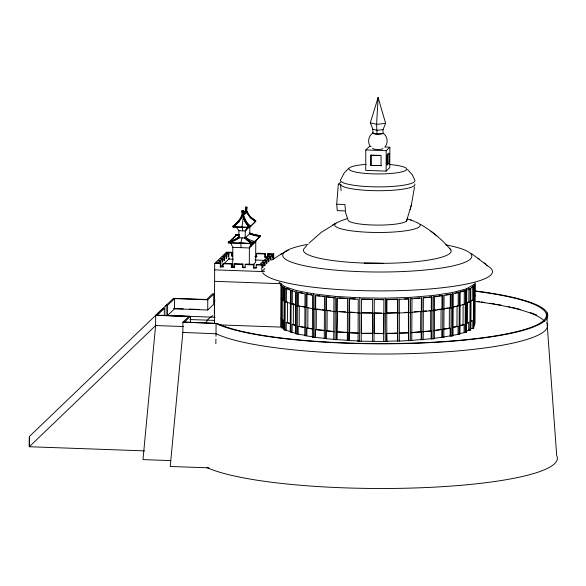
<?xml version="1.0" encoding="UTF-8"?>
<svg xmlns="http://www.w3.org/2000/svg" width="586" height="586" viewBox="0 0 586 586"><rect width="100%" height="100%" fill="white"/><g stroke="black" fill="none" stroke-linecap="round" stroke-linejoin="round"><path stroke-width="0.88" d="M166.417 305.072L29.351 436.526L29.3 446.737L144.552 450.868M170.797 460.603L142.991 459.607L155.612 325.545L155.664 315.334L162.974 308.353L164.344 308.404L164.307 315.209M214.395 293.901L212.601 293.835L206.66 299.512L173.478 298.325L166.168 305.306L166.116 315.51L167.486 315.561L174.789 308.58M167.486 315.561L167.537 305.35L174.599 298.604L207.781 299.798L213.722 294.121L213.67 304.332L207.73 310.001L174.547 308.815L174.599 298.604M209.019 467.862L170.233 466.471L182.854 332.409L182.905 322.205L188.846 316.528L155.664 315.334M190.428 322.293L190.457 316.345L157.275 315.151L164.344 308.404M207.73 310.001L207.781 299.798M214.3 313.364L214.637 299.292M214.373 322.901L214.688 263.466L215.428 262.755L220.812 263.195L220.797 266.381L220.299 266.857L220.321 263.663L220.812 263.195M214.535 311.869L214.579 302.94A3.882 0.674 -87.9 0 1 214.791 300.039M182.905 322.205L216.088 323.391L215.985 336.342M220.16 263.356L220.168 260.96L217.406 260.865L215.926 262.279L218.688 262.382L220.168 260.96M220.651 263.678L220.666 260.492L222.153 259.071L222.131 262.264L222.629 261.788L222.643 258.602L224.13 257.181L224.108 260.374L224.606 259.898L224.621 256.712L226.108 255.291L226.086 258.485L226.584 258.008L226.599 254.822L228.086 253.401L228.071 256.595L228.562 256.119L228.826 252.698L231.697 252.8L232.188 252.324L232.173 255.518L231.675 255.987L231.697 252.8M220.299 266.857L223.061 266.952L223.083 263.766L223.574 263.29L231.866 263.59L231.844 266.776L231.353 267.253L231.367 264.059L231.866 263.59M250.478 233.44L249.299 233.008L253.079 234.268A41.958 33.9 -75.9 0 0 260.309 235.491L260.301 236.319L252.537 243.732L228.32 242.86L228.437 241.937A42.346 34.215 -75.9 0 0 234.825 239.506M228.437 241.937L228.43 242.575A41.958 33.9 -75.9 0 0 229.375 242.304M228.826 252.698L228.796 259.078L233.323 259.239M239.498 237.125L236.209 239.176A41.958 33.9 -75.9 0 1 228.958 242.062L228.958 242.707A41.958 33.9 -75.9 0 0 236.209 239.821L239.498 237.762L239.498 237.125L238.07 237.645M232.701 266.886L232.803 247.358L230.569 242.604M243.241 213.231L244.955 211.59L246.911 211.619L249.68 216.036L251.995 218.263L255.723 220.636L255.716 221.449L249.372 227.515L233.067 226.929L233.184 226.006L233.177 226.643M236.59 223.764L233.704 226.137L233.704 226.775L239.066 221.728L242.619 215.729L245.036 221.94L248.735 227.309L244.545 220.307L242.619 215.091L240.48 219.164L237.652 222.621M231.353 267.253L234.114 267.348L234.129 264.161L234.627 263.685L242.912 263.986L242.897 267.172L242.399 267.648L242.421 264.454L242.912 263.986M234.114 267.348L234.605 266.879L234.627 263.685M239.308 234.495A42.346 23.865 83.5 0 1 236.722 234.649L235.968 234.744L235.968 235.382A41.958 23.652 83.5 0 0 239.183 235.111M236.085 234.634L236.077 235.447L228.32 242.86M238.898 230.723L245.27 230.95L249.834 226.592L249.797 233.609L245.234 237.967L238.861 237.74L238.898 230.723L235.916 226.599L233.067 226.929M238.971 237.63L238.978 236.993L236.422 238.678M239.293 220.797L239.41 220.05M241.857 227.243L241.857 227.068A20.979 3.626 -87.9 0 0 242.296 224.628L242.304 224.606A21.103 3.648 -87.9 0 0 242.692 221.852L242.802 220.885A21.103 3.648 -87.9 0 0 243.256 215.751L243.278 210.645L242.003 210.601L241.981 215.707L240.458 218.79M242.091 216.234C243.205 211.4 246.435 225.537 249.49 226.584L249.49 227.229M242.619 215.091L242.611 216.366L241.974 216.344M243.366 215.641L243.373 215.003M252.537 243.732L252.544 242.912A41.958 23.652 83.5 0 1 247.512 239.586L245.241 237.33L244.604 237.308L244.596 237.945L247.468 240.7A42.346 23.865 83.5 0 0 251.907 243.527L251.907 242.89A41.958 23.652 83.5 0 1 246.874 239.564L245.153 237.901M253.965 264.381L253.467 264.85L253.452 268.044L253.943 267.568L253.965 264.381L245.673 264.081L245.182 264.557L245.16 267.743L242.399 267.648M245.234 237.967L245.27 230.95L247.387 227.009L249.372 227.515L249.38 226.694L246.215 222.292L243.564 216.183M245.644 210.513L245.659 207.114L246.933 207.158C245.351 213.509 250.566 218.659 255.716 221.274L249.372 227.331L233.067 226.753L238.773 221.296M246.911 211.619L246.904 212.901M249.284 264.821L249.372 247.951L250.969 243.337M250.72 226.225L248.296 223.918A21.103 20.473 46.3 0 1 246.208 221.449L245.6 220.563A21.103 20.473 46.3 0 1 245.036 219.647M245.241 237.33L248.23 239.974A42.346 23.865 83.5 0 0 252.661 242.802L252.654 243.446A41.958 23.652 83.5 0 1 250.713 242.392M250.537 217.538C251.621 219.464 255.467 219.706 255.606 221.383L250.281 217.56L246.794 212.366M256.741 239.586L255.767 241.85L255.657 262.264L253.101 264.704M273.706 259.283L273.728 253.819L272.988 254.522L272.973 257.715L272.475 258.184L272.497 254.998L271.01 256.412L270.996 259.605L270.498 260.074L270.52 256.888L269.033 258.301L269.018 261.495L268.52 261.964L268.535 258.778L267.055 260.191L267.04 263.385L266.542 263.854L266.557 260.667L265.077 262.081L265.055 265.275L264.564 265.744L264.579 262.557L263.099 263.971L263.077 267.165L262.587 267.634L262.601 264.447L256.727 264.484L256.228 264.953L256.214 268.139L253.452 268.044M255.159 256.829L256.536 256.88L256.558 253.694L257.049 253.218L265.341 253.518L265.319 256.705L264.828 257.181L264.843 253.987L265.341 253.518M250.764 233.653L253.299 234.503A42.346 34.215 -75.9 0 0 259.671 235.469L259.664 236.114L260.301 236.136L252.544 243.556L228.32 242.685L236.077 235.272L236.715 235.294A41.958 23.652 83.5 0 1 236.077 235.264M259.671 235.477L260.309 235.499L260.191 236.246A41.958 33.9 -75.9 0 1 252.954 235.023L249.687 233.719L249.804 232.972M262.601 264.447L261.861 265.158L261.825 271.538L264.85 268.644M264.828 257.181L267.59 257.276L267.604 254.09L268.102 253.613L273.728 253.819M268.102 253.613L268.08 256.807L267.59 257.276M284.554 329.076L283.185 327.992L281.925 328.028L282.144 286.232L284.203 287.865L283.983 329.662L291.374 331.83M282.87 321.765L282.877 320.066M283.185 327.992L283.221 320.337L284.474 320.293M284.356 300.735L283.331 299.922L283.397 287.111M284.327 329.933L284.554 286.547L279.061 282.203M285.067 330.182L285.287 288.385L286.429 288.29L286.356 302.017L290.663 303.467M286.21 330.086L286.254 322.432L289.975 323.208M287.389 322.337L287.499 301.922M295.798 333.324L290.971 332.174L291.191 290.378L295.615 291.872L295.395 333.668L304.896 335.287M292.114 332.079L292.15 324.424L295.505 325.069M292.333 290.282L292.26 304.009L295.945 305.255M293.293 324.329L293.403 303.914L290.378 303.856M296.135 333.917L296.362 290.531L284.554 286.547M297.219 334.123L297.439 292.326L302.596 293M298.171 333.983L298.208 326.329L305.05 327.325M298.384 292.187L298.318 305.914L305.042 307.218M299.16 326.182L299.263 305.767L297.366 306.053L295.542 305.599M306.09 294.004L312.58 295.263L312.36 337.06L313.312 336.913L305.877 335.8L306.09 294.004L308.661 294.179M306.822 335.661L306.866 328.006L312.682 328.805M307.042 293.864L306.969 307.591L312.375 308.639M307.811 327.86L307.921 307.445L304.94 307.518M324.095 338.232L313.444 337.272L313.671 293.886L296.362 290.531M314.799 337.426L315.019 295.63L325.179 296.538L322.593 296.238M315.495 337.243L315.532 329.588L323.97 330.299M312.506 308.99L315.642 309.174L315.715 295.447M316.228 329.405L316.33 308.99M332.833 297.417L334.635 297.629L333.947 297.813L333.727 339.609L334.423 339.426L324.263 338.518L324.483 296.721M325.618 338.671L325.838 296.875L333.947 297.813M326.314 338.488L326.351 330.834L334.254 331.486M326.534 296.692L326.461 310.419L335.229 311.693L337.543 311.364L337.001 339.646L333.727 339.609M327.047 330.651L327.149 310.236L325.765 310.602L315.642 309.174M335.082 339.763L335.309 296.384L313.671 293.886M336.613 339.851L336.833 298.054L347.93 298.486M337.221 297.849L337.148 311.576L349.007 312.514L349.783 312.096L354.376 312.375M348.86 340.583L349.08 298.787L358.251 299.336L358.039 341.133L358.427 340.927L347.322 340.495L347.542 298.699M347.322 340.495L347.718 340.283L347.754 332.628L337.045 331.991M349.249 340.378L349.285 332.723L358.017 333.009M355.306 298.933L349.468 298.582L349.395 312.309L358.573 312.858M349.681 332.511L349.783 312.096M386.753 299.497L397.733 299.138L397.66 312.865L386.679 313.224L386.753 299.497L386.811 341.513L359.57 341.228L359.797 297.842L335.309 296.384M361.174 341.25L361.452 299.234L372.681 299.38L372.403 341.396M361.335 333.148L361.445 312.734L372.667 312.88L372.564 333.295L361.276 333.368L372.564 333.295M371.165 146.529L369.466 146.471L365.818 149.957L365.708 170.372L386.108 171.105L389.756 167.611L389.866 147.196L384.621 147.013M370.835 165.45L381.259 165.604L370.835 165.45L370.887 155.246L380.461 155.363M371.063 165.237L371.114 155.026M372.821 133.081L372.843 129.257L370.323 122.782L378.109 97.54L385.625 123.331L383.039 129.623L383.017 133.447L377.01 134.143L372.821 133.081C368.594 135.776 367.312 141.944 370.11 146.097M374.007 341.418L374.286 299.395L383.911 299.527L383.632 341.543M383.896 313.027L383.727 333.661L374.11 333.537L374.278 312.902L381.493 312.997M385.5 146.302C388.32 142.171 387.412 135.959 383.083 133.22A5.179 0.894 0.3 0 1 377.01 134.143L376.608 124.371L378.109 97.54L378.197 99.334M381.032 165.816L381.083 155.612L370.887 155.246M385.236 341.565L385.463 298.179L410.566 297.366L433.391 295.447L452.385 292.568L466.251 288.92L474.118 284.474M386.108 171.105L386.211 150.69L389.866 147.196M386.811 341.513L386.577 333.639L397.557 333.28L397.513 340.935L399.359 341.103L399.308 299.087M386.394 164.498L387.61 163.34L387.654 153.979M388.87 163.384L388.928 153.173L387.097 154.916L387.046 165.127L388.87 163.384L387.61 163.34M397.557 333.28L397.389 312.646L386.408 313.005L386.958 313.437L385.383 313.488L374.22 313.122M397.791 341.155L397.733 299.138M411.401 298.626L411.987 298.831L411.768 340.627L408.493 340.576L408.369 312.294L404.45 312.419M404.435 298.919L408.713 298.779L408.64 312.506L397.938 313.085L397.389 312.646M408.772 340.796L408.713 298.779M410.339 340.744L410.566 297.366M452.81 335.368L459.087 334.123L459.307 292.326L453.242 293.923L453.022 335.719L450.971 336.13L451.183 294.333L444.071 295.417L443.851 337.214L442.664 337.39L442.877 295.593L434.57 296.853L434.358 338.649L431.736 338.95L431.955 297.153L423.4 297.871L423.18 339.668L421.752 339.785L421.166 339.587L421.202 331.932L420.609 331.735L420.719 311.32M428.798 297.168L431.362 296.955L431.296 310.683L421.898 311.715L421.312 311.518L421.378 297.791M421.752 339.785L421.971 297.988L411.987 298.831M431.736 338.95L431.142 338.752L431.186 331.097L430.593 330.9L430.703 310.485L429.282 310.602M433.164 338.833L433.391 295.447M442.664 337.39L441.793 337.221L441.837 329.566L440.972 329.398L441.075 308.983M443.998 309.137L441.939 309.152L442.012 295.425L442.877 295.593M450.971 336.13L450.099 335.961L450.143 328.307L449.279 328.138L449.381 307.723L451.117 308.06L453.168 307.65M445.873 294.839L450.319 294.165L450.246 307.892L444.02 308.837M452.158 335.954L452.385 292.568M452.634 327.362L456.963 326.219L457.073 305.804L460.105 305.826M458.01 333.998L458.047 326.343L456.963 326.219M459.307 292.326L458.223 292.202L458.157 305.929L452.956 307.298M459.087 334.123L459.959 333.895L460.178 292.099L465.372 290.737L465.152 332.533L459.739 333.544M459.563 325.538L463.028 324.622L463.138 304.207M464.068 332.409L464.112 324.747L463.028 324.622M459.885 305.474L464.215 304.332L464.288 290.612L465.372 290.737M465.152 332.533L466.024 332.299L466.251 288.92M466.024 332.299L466.507 332.042L466.727 290.246L470.133 288.422L469.913 330.218L468.69 330.145L465.965 331.603M466.148 323.142L467.511 322.417L467.613 302.002M468.69 330.145L468.734 322.49L467.511 322.417M466.112 303.533L468.837 302.076L468.91 288.349M470.404 329.955L470.624 288.158L473.547 286.598L473.327 328.394L472.104 328.321L469.181 329.881L470.404 329.955L469.913 330.218M471.027 300.179L470.917 320.593L472.14 320.667L472.104 328.321M470.785 301.028L472.25 300.252L472.316 286.525L473.547 286.598M473.327 328.394L473.81 328.131L474.037 284.752M474.704 283.851L474.411 325.926L474.623 284.129L474.103 286.056M475.217 283.045L475.004 323.721M206.477 467.357A181.125 31.139 0.3 0 0 415.84 487.94A181.125 31.139 0.3 0 0 556.7 455.637L547.068 323.04L547.126 312.829M215.846 343.66L215.934 339.089M336.694 204.221L344.898 204.521L345.491 210.938L337.287 210.645L336.694 204.221L338.334 184.253L340.525 182.158M414.507 187L411.357 205.085L406.501 221.069M361.452 299.234L372.681 299.38M361.445 312.734L361.32 313.18L358.185 313.063M374.286 299.395L383.852 299.746M372.667 312.88L372.55 313.327L374.161 313.342L374.278 312.902M410.193 209.539L410.596 208.052M410.947 206.602L411.357 205.085M474.037 299.783L473.473 300.325L472.25 300.252M475.078 295.93L474.807 295.381M250.859 246.538L252.148 243.241M242.099 214.959L241.029 217.135M241.652 216L240.458 218.153M245.724 230.518L247.871 226.87M239.842 219.142L240.575 218.043M240.575 218.681L239.161 220.754M239.161 220.116L239.952 219.032M238.436 221.061L239.278 220.006M237.652 221.984L238.546 220.959M306.756 245.556L304.603 248.046A73.829 12.694 0.3 0 0 364.294 263.077L383.552 263.334A73.829 12.694 0.3 0 0 449.425 248.303M236.825 222.878L237.77 221.874M236.825 223.515L238.29 222.006M308.998 243.146L321.333 232.276L336.042 223.229M235.953 223.742L236.942 222.768M237.462 222.9L235.03 225.207M156.074 325.127L29.3 446.737L29.351 436.526M242.384 215.318L241.981 215.707L243.256 215.751L246.904 212.264M237.506 222.687L238.773 221.471M249.49 226.584L248.735 226.672M238.861 237.74L239.41 237.213M220.475 267.026L229.287 258.602M223.061 266.952L223.559 266.484L220.797 266.381M252.661 242.809L251.907 242.89M255.767 241.85L249.372 247.951L232.803 247.358M190.457 316.345L184.517 322.014L217.574 323.531A169.471 29.139 0.3 0 0 479.048 338.225A169.471 29.139 0.3 0 0 476.044 291.315M256.536 256.88L257.034 256.404L254.961 256.331M267.751 256.785L266.271 258.206L269.033 258.301M236.063 223.632L234.07 225.361M235.147 224.46L233.067 226.108L233.704 226.137M235.14 225.097L233.067 226.753M348.377 168.665L344.231 172.863L340.986 179.162A37.27 6.409 0.3 0 0 375.948 186.868A37.27 6.409 0.3 0 0 414.807 180.122L412.273 174.723L407.446 169.435M239.996 219.699L240.78 219.076M271.662 260.111L282.327 253.372M239.3 220.16L240.114 219.589M237.249 238.81L238.062 238.29M237.367 238.062L235.572 239.154M280.474 254.368L288.261 250.207M349.08 298.787L349.468 298.582M466.654 303.973L464.215 304.332M470.551 301.885L468.837 302.076M466.009 323.948L468.734 322.49M469.95 321.839L472.14 320.667M332.416 225.163L335.339 223.625M235.689 239.044L234.708 239.608A42.346 34.215 -75.9 0 1 228.32 242.04M340.642 220.9L347.652 218.439M455.63 292.89L458.223 292.202M459.959 291.747L463.423 290.839M324.263 338.518L324.959 338.334M452.744 306.947L455.337 306.266M452.846 327.713L458.047 326.343M459.783 325.889L464.112 324.747M434.541 296.56L437.031 296.179M438.694 295.93L440.35 295.681M433.603 310.119L436.094 309.738M437.757 309.489L440.247 309.108M445.821 308.265L448.202 307.906M441.939 309.152L433.31 310.763L430.703 310.485M434.321 330.409L440.972 329.398M443.045 329.083L449.279 328.138M433.53 330.826L441.837 329.566M443.023 329.383L450.143 328.307M441.793 337.221L433.486 338.481L434.358 338.649M450.099 335.961L442.987 337.045L443.851 337.214M385.625 123.331L376.608 124.371L370.323 122.782M383.039 129.623L377.025 130.312L372.843 129.257M286.356 302.017L284.129 301.592M415.027 298.325L419.569 297.944M423.663 297.6L426.234 297.388M414.368 311.855L418.902 311.474M423.004 311.129L426.425 310.844M411.328 312.353L421.312 311.518M411.914 312.55L408.918 312.726L408.369 312.294M411.533 332.496L420.609 331.735M422.894 331.544L430.593 330.9M411.218 332.767L421.202 331.932M422.631 331.815L431.186 331.097M421.166 339.587L411.182 340.422L411.768 340.627M431.142 338.752L422.594 339.47L423.18 339.668M283.331 299.922L281.727 299.688M387.031 299.717L398.011 299.358M399.579 299.307L408.984 298.999M283.983 329.662L285.243 329.618M386.299 333.419L397.279 333.06M399.703 332.987L408.259 332.709M399.125 333.229L408.537 332.921M386.533 341.294L397.513 340.935M408.493 340.576L399.359 341.103M364.294 263.077L383.544 263.334M359.797 297.842L385.463 298.179M361.379 312.953L372.608 313.1M374.168 333.317L383.786 333.441M372.74 148.397L372.879 148.397A5.04 0.864 0.3 0 0 377.604 149.445A5.04 0.864 0.3 0 0 382.856 148.529M365.818 149.957L386.211 150.69M338.334 184.253L341.067 184.348M255.078 221.252L255.716 221.274M235.916 226.599L237.733 226.665M252.793 241.593L254.712 241.483A22.751 22.07 46.3 0 1 251.57 240.56L250.808 240.26A22.751 22.07 46.3 0 1 245.805 237.425M228.32 242.047L228.958 242.069M239.073 242.912L245.871 243.153M232.188 252.324L226.562 252.126L225.815 252.83L228.577 252.932M256.558 253.694L264.843 253.987M267.604 254.09L272.988 254.522M228.086 253.401L225.324 253.306L223.837 254.72L226.599 254.822M272.497 254.998L269.736 254.895L268.249 256.316L271.01 256.412M226.108 255.291L223.347 255.196L221.86 256.609L224.621 256.712M265.319 256.705L270.52 256.888M231.675 255.987L233.06 256.038M224.13 257.181L221.369 257.086L219.882 258.499L222.643 258.602M268.535 258.778L265.773 258.675L264.293 260.096L267.055 260.191M255.049 260.016L265.011 260.374M222.153 259.071L219.384 258.975L217.904 260.389L220.666 260.492M266.557 260.667L263.795 260.565L262.316 261.986L265.077 262.081M223.222 259.854L224.606 259.898M264.579 262.557L261.817 262.455L260.338 263.876L263.099 263.971M214.688 263.466L220.321 263.663M223.083 263.766L231.367 264.059M234.129 264.161L242.421 264.454M245.182 264.557L253.467 264.85M256.228 264.953L261.861 265.158M263.678 265.224L265.055 265.275M231.844 266.776L234.605 266.879M242.897 267.172L244.97 267.253M253.943 267.568L256.705 267.67M214.652 269.846L264.652 271.633M214.593 281.324L280.958 283.705L280.731 327.091L219.113 324.878M166.168 305.306L167.537 305.35M173.427 308.529L183.286 308.881M189.337 309.1L199.43 309.467M168.402 315.59L215.062 317.268M189.908 319.531L214.615 320.417M155.612 325.545L183.411 326.541M182.854 332.409L216.3 333.808A170.768 29.359 0.3 0 0 413.438 353.519A170.768 29.359 0.3 0 0 547.068 323.04M339.008 297.959L345.257 298.333M339.323 311.474L345.572 311.847M465.284 331.969L466.507 332.042M337.433 331.779L348.143 332.423M349.285 332.723L358.464 333.273M337.001 339.646L347.718 340.283M358.039 341.133L359.57 341.228M317.436 295.644L320.015 295.945M327.435 296.794L331.031 297.212M317.194 309.086L320.637 309.489M322.359 309.686L324.937 309.979M327.962 310.331L330.394 310.609M458.875 333.771L459.959 333.895M451.945 335.595L453.022 335.719M315.532 329.588L324.139 330.577M326.351 330.834L334.46 331.771M450.319 294.165L451.183 294.333M310.287 294.487L311.906 294.802M297.439 292.326L305.006 293.798L304.793 335.595L305.877 335.8M301.79 306.258L305.152 306.91M298.208 326.329L304.94 327.633M306.866 328.006L312.543 329.105M312.36 337.06L313.444 337.272M407.175 218.732L414.676 221.435M431.362 296.955L431.955 297.153M287.286 288.576L289.872 289.447M285.287 288.385L290.451 290.129L290.231 331.925L290.971 332.174M293.403 303.914L295.615 304.654M286.254 322.432L290.553 323.882M292.15 324.424L295.842 325.67M410.552 219.875L411.592 220.233M249.958 233.309L252.962 234.378A41.958 33.9 -75.9 0 0 260.191 235.601M249.797 233.609L253.071 234.905A41.958 33.9 -75.9 0 0 256.595 235.755M255.606 220.746L250.288 216.923L246.794 211.729M420.44 224.328C431.933 231.052 442.386 239.696 450.898 249.951M471.488 253.591L487.398 265.59M436.76 235.821L430.959 231.236M280.599 285.016L281.8 285.961L281.925 328.028M281.185 298.223L282.386 299.175M281.075 318.638L282.276 319.59M283.221 320.337L284.591 321.421M281.031 326.292L282.24 327.244M216.088 323.391L216.351 323.604A170.768 29.359 0.3 0 0 480.549 338.32A170.768 29.359 0.3 0 0 475.319 290.949M478.117 258.148L479.692 259.408M484.102 262.88L485.772 264.213M247.622 240.114L245.351 237.857M247.512 240.216L244.604 237.308M247.497 224.68L246.325 222.819M245.79 221.852L244.831 219.845M245.673 221.962L243.256 215.751A21.103 20.473 46.3 0 0 244.516 218.71M244.406 218.82L243.256 215.113M345.264 211.619L348.077 220.307A29.498 5.069 0.3 0 0 379.962 225.097A29.498 5.069 0.3 0 0 406.86 219.75M242.289 226.826L242.721 230.862M341.089 190.728L340.517 184.656A37.27 6.409 0.3 0 0 380.805 190.706A37.27 6.409 0.3 0 0 414.785 183.953M241.088 247.658L240.773 242.97L240.428 243.117A22.751 3.934 -87.9 0 0 242.047 237.85M206.243 322.857A170.768 29.359 0.3 0 1 213.033 315.568M477.004 301.372A170.768 29.359 0.3 0 1 479.575 301.717M481.267 301.944A170.768 29.359 0.3 0 1 484.593 302.413M489.991 303.226A170.768 29.359 0.3 0 1 494.818 304.017M496.708 304.339A170.768 29.359 0.3 0 1 501.323 305.174M508.326 306.573A170.768 29.359 0.3 0 1 509.996 306.932M511.629 307.298A170.768 29.359 0.3 0 1 515.555 308.214M517.057 308.588A170.768 29.359 0.3 0 1 520.156 309.401M530.279 312.521A170.768 29.359 0.3 0 1 536.901 315.202M475.993 301.519A169.471 29.139 0.3 0 1 544.716 321.428M239.293 235.001A41.958 23.652 83.5 0 1 237.381 235.25M239.3 234.363A42.346 23.865 83.5 0 1 236.085 234.627M239.183 234.473A41.958 23.652 83.5 0 1 235.968 234.73M260.301 236.129A41.958 33.9 -75.9 0 1 257.51 235.894M252.544 243.549A42.346 23.865 83.5 0 1 250.596 242.501M249.966 242.091A42.346 23.865 83.5 0 1 248.72 241.212M232.034 241.454A41.958 33.9 -75.9 0 1 231.118 241.798M229.258 242.414A41.958 33.9 -75.9 0 1 228.32 242.677M242.311 213.004A5.838 1.011 -87.9 0 1 242.003 210.601M243.278 210.645A5.838 1.011 -87.9 0 0 243.586 213.055L243.651 213.275A5.838 1.011 -87.9 0 0 243.944 213.817L246.23 211.641A5.838 1.011 -87.9 0 0 246.53 210.528L246.603 210.169A5.838 1.011 -87.9 0 0 246.933 207.158M245.659 207.114A5.838 1.011 -87.9 0 1 245.329 210.125L245.256 210.477A5.838 1.011 -87.9 0 1 244.955 211.59M486.71 265.436A115.274 19.821 0.3 0 1 401.85 290.553A115.274 19.821 0.3 0 1 262.667 272.732M415.43 221.948A42.778 7.354 0.3 0 1 376.666 232.481A42.778 7.354 0.3 0 1 340.18 221.332M445.821 244.904A94.551 16.254 0.3 0 1 443.778 267.648A94.551 16.254 0.3 0 1 311.422 267.084A94.551 16.254 0.3 0 1 308.119 244.318M389.998 164.563A28.853 4.959 0.3 0 1 400.187 172.225A28.853 4.959 0.3 0 1 354.794 171.881A28.853 4.959 0.3 0 1 366.191 164.388M377.01 134.143A5.179 0.894 0.3 0 1 373.231 132.868"/></g></svg>
